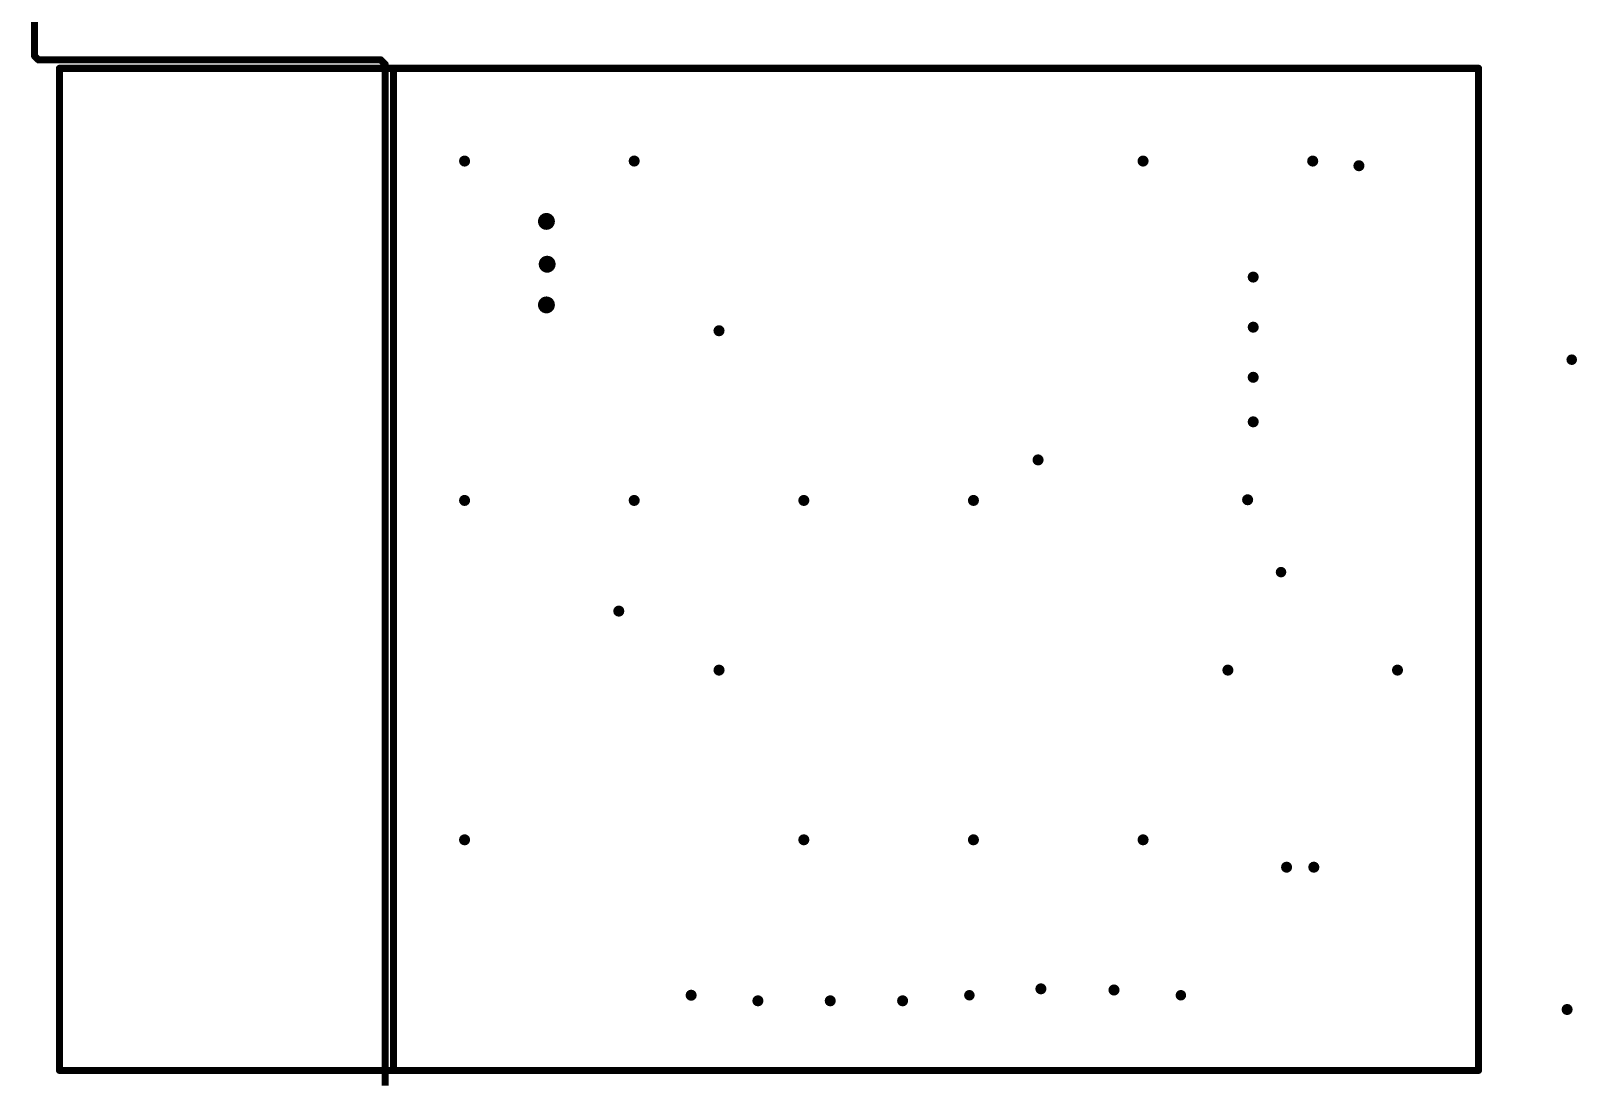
# Model space of a CAD drawing. Header units: millimetres. Extents: x 0 to 138, y -1 to 106.
# Drawn here: x -0.06 to 27.72, y 53.41 to 72.22 of the extents above; entities that cross this region are included whole.
import ezdxf

# ---------------------------------------------------------------- set-up
doc = ezdxf.new("R2010")
doc.units = ezdxf.units.MM
for name, color, linetype in [('KeepOutLayer', 6, 'Continuous'), ('TopOverlay', 2, 'Continuous'), ('ViaHoleLayer', 16, 'Continuous')]:
    doc.layers.add(name, color=color, linetype=linetype)

# ---------------------------------------------------------------- blocks, each defined once
blk = doc.blocks.new('ESP32_S3_WROOM_1_59')
at = {"layer": 'TopOverlay', "const_width": 0.127}
for points in [[(-9, 12.75), (9, 12.75)], [(-9, 12.75), (-9, -12.75)], [(9, 12.75), (9, -12.75)], [(-9, 6.75), (9, 6.75)], [(-9, -12.75), (9, -12.75)]]:
    blk.add_lwpolyline(points, dxfattribs=at)
at = {"layer": 'TopOverlay', "const_width": 0.0635}
for points in [[(-9.032, 12.75, 1), (-8.968, 12.75, 1)], [(-9.032, 12.75, 1), (-8.968, 12.75, 1)], [(8.968, 12.75, 1), (9.032, 12.75, 1)], [(8.968, 12.75, 1), (9.032, 12.75, 1)], [(-9.032, 6.75, 1), (-8.968, 6.75, 1)], [(8.968, 6.75, 1), (9.032, 6.75, 1)], [(-9.032, -12.75, 1), (-8.968, -12.75, 1)], [(-9.032, -12.75, 1), (-8.968, -12.75, 1)], [(8.968, -12.75, 1), (9.032, -12.75, 1)], [(8.968, -12.75, 1), (9.032, -12.75, 1)]]:
    blk.add_lwpolyline(points, format="xyb", close=True, dxfattribs=at)

msp = doc.modelspace()

# ---------------------------------------------------------------- hatches: boundary and pattern name
at = {"layer": 'ViaHoleLayer'}
h = msp.add_hatch(color=16, dxfattribs=at)
edge = h.paths.add_edge_path()
edge.add_arc((7.729, 69.884), 0.1, 0, 360)
h = msp.add_hatch(color=16, dxfattribs=at)
edge = h.paths.add_edge_path()
edge.add_arc((10.777, 69.884), 0.1, 0, 360)
h = msp.add_hatch(color=16, dxfattribs=at)
edge = h.paths.add_edge_path()
edge.add_arc((19.921, 69.884), 0.1, 0, 360)
h = msp.add_hatch(color=16, dxfattribs=at)
edge = h.paths.add_edge_path()
edge.add_arc((22.969, 69.884), 0.1, 0, 360)
h = msp.add_hatch(color=16, dxfattribs=at)
edge = h.paths.add_edge_path()
edge.add_arc((23.8, 69.8), 0.1, 0, 360)
h = msp.add_hatch(color=16, dxfattribs=at)
edge = h.paths.add_edge_path()
edge.add_arc((9.2, 68.8), 0.152, 0, 360)
h = msp.add_hatch(color=16, dxfattribs=at)
edge = h.paths.add_edge_path()
edge.add_arc((9.213, 68.031), 0.152, 0, 360)
h = msp.add_hatch(color=16, dxfattribs=at)
edge = h.paths.add_edge_path()
edge.add_arc((21.9, 67.8), 0.1, 0, 360)
h = msp.add_hatch(color=16, dxfattribs=at)
edge = h.paths.add_edge_path()
edge.add_arc((9.2, 67.3), 0.152, 0, 360)
h = msp.add_hatch(color=16, dxfattribs=at)
edge = h.paths.add_edge_path()
edge.add_arc((21.9, 66.9), 0.1, 0, 360)
h = msp.add_hatch(color=16, dxfattribs=at)
edge = h.paths.add_edge_path()
edge.add_arc((12.301, 66.836), 0.1, 0, 360)
h = msp.add_hatch(color=16, dxfattribs=at)
edge = h.paths.add_edge_path()
edge.add_arc((27.624, 66.316), 0.0953, 0, 360)
h = msp.add_hatch(color=16, dxfattribs=at)
edge = h.paths.add_edge_path()
edge.add_arc((21.9, 66), 0.1, 0, 360)
h = msp.add_hatch(color=16, dxfattribs=at)
edge = h.paths.add_edge_path()
edge.add_arc((21.9, 65.2), 0.1, 0, 360)
h = msp.add_hatch(color=16, dxfattribs=at)
edge = h.paths.add_edge_path()
edge.add_arc((18.034, 64.516), 0.1, 0, 360)
h = msp.add_hatch(color=16, dxfattribs=at)
edge = h.paths.add_edge_path()
edge.add_arc((7.729, 63.788), 0.1, 0, 360)
h = msp.add_hatch(color=16, dxfattribs=at)
edge = h.paths.add_edge_path()
edge.add_arc((10.777, 63.788), 0.1, 0, 360)
h = msp.add_hatch(color=16, dxfattribs=at)
edge = h.paths.add_edge_path()
edge.add_arc((13.825, 63.788), 0.1, 0, 360)
h = msp.add_hatch(color=16, dxfattribs=at)
edge = h.paths.add_edge_path()
edge.add_arc((16.873, 63.788), 0.1, 0, 360)
h = msp.add_hatch(color=16, dxfattribs=at)
edge = h.paths.add_edge_path()
edge.add_arc((21.8, 63.8), 0.1, 0, 360)
h = msp.add_hatch(color=16, dxfattribs=at)
edge = h.paths.add_edge_path()
edge.add_arc((22.4, 62.5), 0.0953, 0, 360)
h = msp.add_hatch(color=16, dxfattribs=at)
edge = h.paths.add_edge_path()
edge.add_arc((10.5, 61.8), 0.1, 0, 360)
h = msp.add_hatch(color=16, dxfattribs=at)
edge = h.paths.add_edge_path()
edge.add_arc((12.301, 60.74), 0.1, 0, 360)
h = msp.add_hatch(color=16, dxfattribs=at)
edge = h.paths.add_edge_path()
edge.add_arc((21.445, 60.74), 0.1, 0, 360)
h = msp.add_hatch(color=16, dxfattribs=at)
edge = h.paths.add_edge_path()
edge.add_arc((24.493, 60.74), 0.1, 0, 360)
h = msp.add_hatch(color=16, dxfattribs=at)
edge = h.paths.add_edge_path()
edge.add_arc((7.729, 57.692), 0.1, 0, 360)
h = msp.add_hatch(color=16, dxfattribs=at)
edge = h.paths.add_edge_path()
edge.add_arc((13.825, 57.692), 0.1, 0, 360)
h = msp.add_hatch(color=16, dxfattribs=at)
edge = h.paths.add_edge_path()
edge.add_arc((16.873, 57.692), 0.1, 0, 360)
h = msp.add_hatch(color=16, dxfattribs=at)
edge = h.paths.add_edge_path()
edge.add_arc((19.921, 57.692), 0.1, 0, 360)
h = msp.add_hatch(color=16, dxfattribs=at)
edge = h.paths.add_edge_path()
edge.add_arc((22.5, 57.2), 0.1, 0, 360)
h = msp.add_hatch(color=16, dxfattribs=at)
edge = h.paths.add_edge_path()
edge.add_arc((22.989, 57.2), 0.1, 0, 360)
h = msp.add_hatch(color=16, dxfattribs=at)
edge = h.paths.add_edge_path()
edge.add_arc((18.085, 55.015), 0.1, 0, 360)
h = msp.add_hatch(color=16, dxfattribs=at)
edge = h.paths.add_edge_path()
edge.add_arc((19.399, 54.994), 0.1, 0, 360)
h = msp.add_hatch(color=16, dxfattribs=at)
edge = h.paths.add_edge_path()
edge.add_arc((11.8, 54.9), 0.1, 0, 360)
h = msp.add_hatch(color=16, dxfattribs=at)
edge = h.paths.add_edge_path()
edge.add_arc((13, 54.8), 0.1, 0, 360)
h = msp.add_hatch(color=16, dxfattribs=at)
edge = h.paths.add_edge_path()
edge.add_arc((14.3, 54.8), 0.1, 0, 360)
h = msp.add_hatch(color=16, dxfattribs=at)
edge = h.paths.add_edge_path()
edge.add_arc((15.6, 54.8), 0.1, 0, 360)
h = msp.add_hatch(color=16, dxfattribs=at)
edge = h.paths.add_edge_path()
edge.add_arc((16.8, 54.9), 0.0953, 0, 360)
h = msp.add_hatch(color=16, dxfattribs=at)
edge = h.paths.add_edge_path()
edge.add_arc((20.6, 54.9), 0.0953, 0, 360)
h = msp.add_hatch(color=16, dxfattribs=at)
edge = h.paths.add_edge_path()
edge.add_arc((27.541, 54.644), 0.1, 0, 360)

# ---------------------------------------------------------------- linework, layer by layer
at = {"layer": 'KeepOutLayer', "const_width": 0.127}
for points in [[(0, 71.774), (0, 87.5)], [(0, 71.774), (0.074, 71.7)], [(0.074, 71.7), (6.226, 71.7)], [(6.226, 71.7), (6.3, 71.626)], [(6.3, 53.274), (6.3, 71.626)]]:
    msp.add_lwpolyline(points, dxfattribs=at)
at = {"layer": 'KeepOutLayer', "const_width": 0.0635}
for points in [[(-0.032, 71.774, 1), (0.032, 71.774, 1)], [(-0.032, 71.774, 1), (0.032, 71.774, 1)], [(0.043, 71.7, 1), (0.106, 71.7, 1)], [(0.043, 71.7, 1), (0.106, 71.7, 1)], [(6.194, 71.7, 1), (6.257, 71.7, 1)], [(6.194, 71.7, 1), (6.257, 71.7, 1)], [(6.268, 71.626, 1), (6.332, 71.626, 1)], [(6.268, 71.626, 1), (6.332, 71.626, 1)]]:
    msp.add_lwpolyline(points, format="xyb", close=True, dxfattribs=at)

# ---------------------------------------------------------------- block references
at = {"rotation": 90}
msp.add_blockref('ESP32_S3_WROOM_1_59', (13.2, 62.55), dxfattribs=at)

doc.saveas('drawing.dxf')
